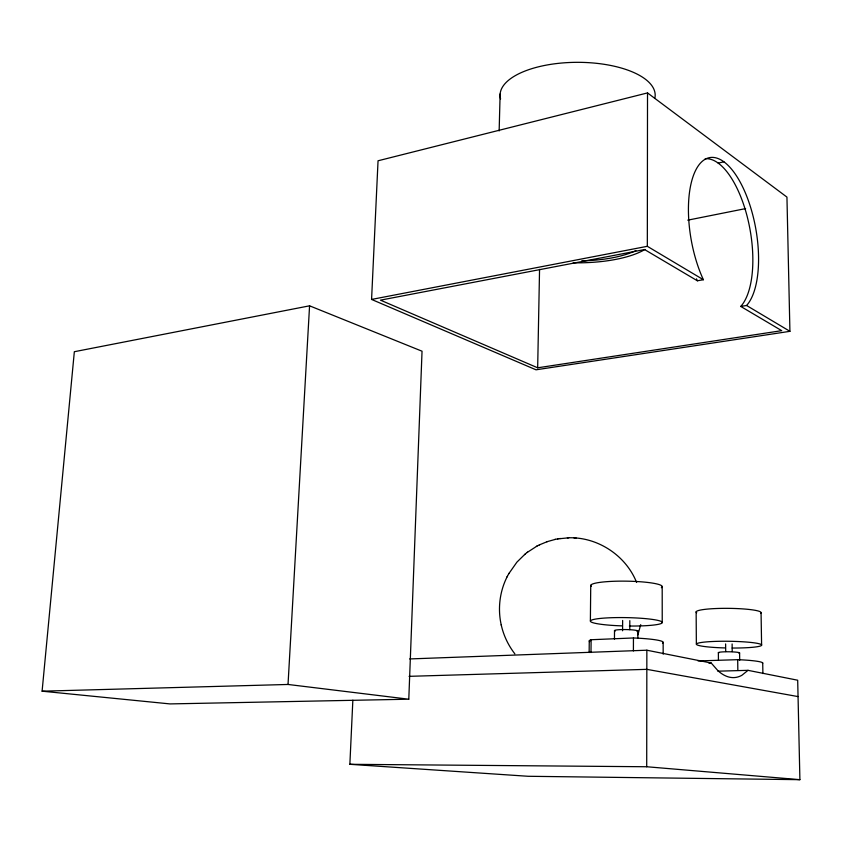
<?xml version="1.0" encoding="UTF-8"?>
<svg xmlns="http://www.w3.org/2000/svg" width="842" height="842" viewBox="0 0 842 842"><rect width="100%" height="100%" fill="white"/><g stroke="black" fill="none" stroke-linecap="round" stroke-linejoin="round"><path stroke-width="1.26" d="M717.889 671.179L748.022 670.337L797.69 680.22L799.9 779.671L646.709 766.746L646.856 650.213L409.707 658.939M789.922 331.327L746.58 305.488A77.948 32.764 79.8 0 0 747.959 199.47A77.948 32.764 79.8 0 0 696.471 168.758A77.948 32.764 79.8 0 0 703.386 279.723L647.33 246.306L647.519 92.915L378.047 160.78L371.575 299.436L536.007 369.806L789.922 331.327L786.944 197.102L647.519 92.915M637.857 638.268L637.878 631.047M629.774 629.679L629.816 620.649M633.405 650.94L633.447 637.962L591.116 639.731A36.953 3.873 1.1 0 0 589.863 641.615M614.46 639.12L614.513 630.711M622.585 630.784L622.638 620.47M589.147 652.561L589.263 640.972M590.379 621.007L590.737 585.327M590.989 652.55L591.116 639.731M705.228 158.717A77.769 32.933 79.8 0 1 747.875 219.288A77.769 32.933 79.8 0 1 740.749 306.435L781.713 330.664L537.67 367.807L539.554 269.356M499.148 130.931L500.127 93.915M408.791 699.207L422.042 351.209L309.572 305.814L74.338 351.714L42.1 691.187L170 703.912L408.791 699.207L288.027 684.462L42.1 691.187M799.9 779.671L528.144 776.282L349.862 764.304L352.851 700.197M288.027 684.462L309.572 305.814M640.72 624.669L637.868 634.815M507.337 576.381C499.674 591.263 497.538 608.871 501.295 625.174M508.736 573.781L516.904 562.151L524.934 554.246M507.094 576.823L508.968 573.339M748.022 670.337L741.907 675.273A86.368 37.848 85.3 0 1 717.879 670.642L711.195 663.012L646.856 650.213M527.155 552.468L536.933 546.121M524.513 554.594L527.555 552.131M539.375 544.879L547.395 541.574M536.428 546.384L539.848 544.637M546.826 541.753L555.446 539.343M718.163 163.095L723.941 161.832M687.756 220.162L745.602 208.605M557.593 538.922L568.697 537.806M554.846 539.459L558.099 538.817M371.575 299.436L647.33 246.306M537.67 367.807L380.468 300.152L644.572 249.548L697.376 280.786L703.386 279.723M740.749 306.435L746.58 305.488M559.814 538.543L560.446 538.47M698.039 660.938L737.697 659.675A33.543 3.115 0.9 0 1 762.41 663.485M708.869 663.086L711.195 663.012M636.605 582.443C625.753 555.067 596.768 536.343 567.382 537.838M409.065 676.337L646.835 669.348L798.048 696.587M349.862 764.304L646.709 766.746M573.97 537.88L576.075 538.027M514.862 653.855C508.242 645.33 503.516 635.342 501.2 624.796M762.715 662.97L762.894 673.558M761.063 612.597L761.6 645.035M739.592 653.003L739.697 660.349M737.697 659.675L737.834 670.085M732.119 643.972L732.214 651.582M725.615 643.941L725.709 651.55M718.363 652.666L718.437 660.002M696.145 611.881L696.355 644.13M663.149 642.435L663.17 654.15M662.191 586.653L662.233 622.47M645.014 249.432A79.411 27.123 0.4 0 1 573.181 262.809M500.58 98.914A77.548 32.859 0 0 1 576.202 62.329A77.548 32.859 0 0 1 654.939 97.756M635.899 250.579A73.286 25.028 0.4 0 1 581.664 260.883M697.376 280.786A77.769 32.933 79.8 0 1 696.502 278.849M718.784 652.971A10.62 1.042 0.8 0 1 729.256 651.782A10.62 1.042 0.8 0 1 739.013 653.308M725.288 647.94A32.627 3.368 0.8 0 1 701.449 642.467A32.627 3.368 0.8 0 1 756.779 643.246A32.627 3.368 0.8 0 1 732.14 648.035M696.723 612.734A32.459 3.957 0.6 0 1 727.614 608.345A32.459 3.957 0.6 0 1 760.779 613.165M621.859 625.869A35.943 4.178 1.1 0 1 596.178 618.965A35.943 4.178 1.1 0 1 657.118 620.217A35.943 4.178 1.1 0 1 629.384 626.027M591.305 586.379A35.743 4.905 0.9 0 1 627.079 581.169A35.743 4.905 0.9 0 1 661.349 587.684M615.165 631.1A11.693 1.295 1.1 0 1 626.395 629.574A11.693 1.295 1.1 0 1 637.057 631.553M633.447 637.962A36.953 3.873 1.1 0 1 662.486 643.067"/></g></svg>
